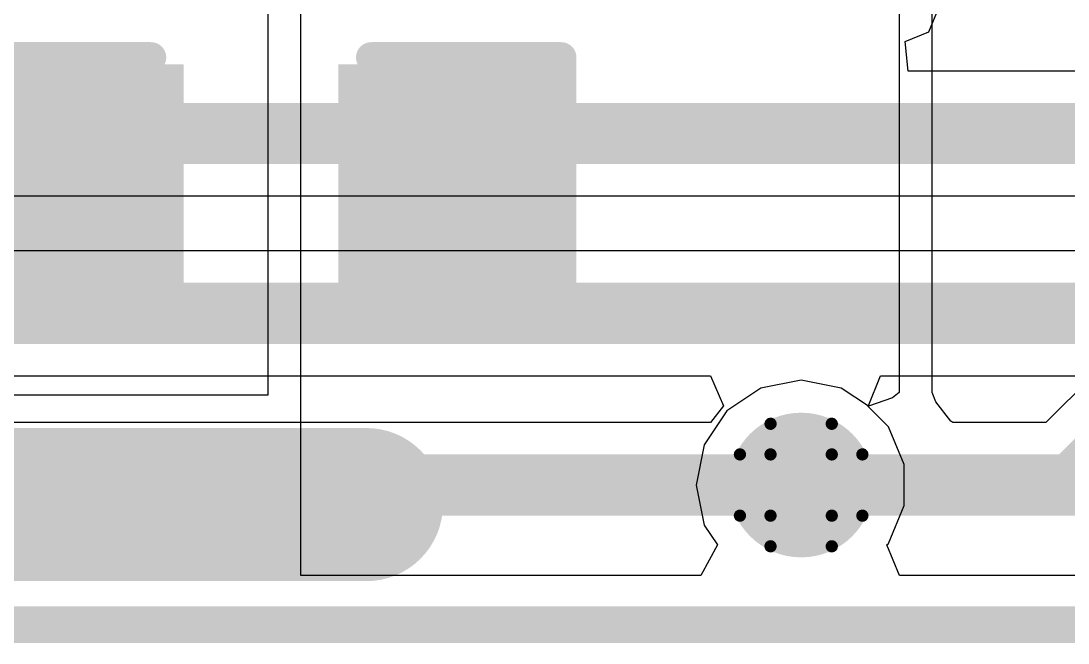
# Model space of a CAD drawing. Header units: inches. Extents: x -25 to 271, y -41 to 15.
# Drawn here: x 39.258 to 43.601, y -38.065 to -35.485 of the extents above; entities that cross this region are included whole.
import ezdxf

# ---------------------------------------------------------------- set-up
doc = ezdxf.new("R2010")
doc.units = ezdxf.units.IN
for name, color, linetype in [('Board_outline', 216, 'Continuous'), ('Bottom Layer', 5, 'Continuous'), ('Drill Drawing', 1, 'Continuous'), ('Top Layer', 1, 'Continuous'), ('Top Overlay', 2, 'Continuous'), ('Top Paste', 8, 'Continuous'), ('Top Solder', 216, 'Continuous'), ('Via Holes', 16, 'Continuous')]:
    doc.layers.add(name, color=color, linetype=linetype)

# ---------------------------------------------------------------- blocks, each defined once
blk = doc.blocks.new('CAP_0603_35')
at = {"layer": 'Top Layer'}
for points in [[(-0.381, 0.4445), (-0.381, -0.4445), (-1.143, -0.4445), (-1.143, 0.4445)], [(1.143, 0.4445), (1.143, -0.4445), (0.381, -0.4445), (0.381, 0.4445)]]:
    blk.add_hatch(color=1, dxfattribs=at).paths.add_polyline_path(points)
at = {"layer": 'Top Paste'}
for points in [[(-0.381, 0.4445), (-0.381, -0.4445), (-1.143, -0.4445), (-1.143, 0.4445)], [(1.143, 0.4445), (1.143, -0.4445), (0.381, -0.4445), (0.381, 0.4445)]]:
    blk.add_hatch(color=8, dxfattribs=at).paths.add_polyline_path(points)
at = {"layer": 'Top Solder'}
for points in [[(-0.321, 0.5045), (-0.321, -0.5045), (-1.203, -0.5045), (-1.203, 0.5045)], [(1.203, 0.5045), (1.203, -0.5045), (0.321, -0.5045), (0.321, 0.5045)]]:
    blk.add_hatch(color=216, dxfattribs=at).paths.add_polyline_path(points)
at = {"layer": 'Top Overlay'}
for points in [[(-1.2446, 0.5334, 0.127, 0.127, 0), (-0.4572, 0.5334, 0.127, 0.127, 0)], [(-1.2446, -0.5334, 0.127, 0.127, 0), (-1.2446, 0.5334, 0.127, 0.127, 0)], [(0.4572, 0.5334, 0.127, 0.127, 0), (1.2446, 0.5334, 0.127, 0.127, 0)], [(1.2446, -0.5334, 0.127, 0.127, 0), (1.2446, 0.5334, 0.127, 0.127, 0)], [(-1.2446, -0.5334, 0.127, 0.127, 0), (-0.4572, -0.5334, 0.127, 0.127, 0)], [(0.4572, -0.5334, 0.127, 0.127, 0), (1.2446, -0.5334, 0.127, 0.127, 0)]]:
    blk.add_lwpolyline(points, format="xyseb", dxfattribs=at)
for points in [[(-1.2764, 0.5334, 0.0635, 0.0635, 1), (-1.2128, 0.5334, 0.0635, 0.0635, 1)], [(-1.2764, 0.5334, 0.0635, 0.0635, 1), (-1.2128, 0.5334, 0.0635, 0.0635, 1)], [(-0.4889, 0.5334, 0.0635, 0.0635, 1), (-0.4254, 0.5334, 0.0635, 0.0635, 1)], [(0.4254, 0.5334, 0.0635, 0.0635, 1), (0.4889, 0.5334, 0.0635, 0.0635, 1)], [(1.2128, 0.5334, 0.0635, 0.0635, 1), (1.2764, 0.5334, 0.0635, 0.0635, 1)], [(1.2128, 0.5334, 0.0635, 0.0635, 1), (1.2764, 0.5334, 0.0635, 0.0635, 1)], [(-1.2764, -0.5334, 0.0635, 0.0635, 1), (-1.2128, -0.5334, 0.0635, 0.0635, 1)], [(-1.2764, -0.5334, 0.0635, 0.0635, 1), (-1.2128, -0.5334, 0.0635, 0.0635, 1)], [(-0.4889, -0.5334, 0.0635, 0.0635, 1), (-0.4254, -0.5334, 0.0635, 0.0635, 1)], [(0.4254, -0.5334, 0.0635, 0.0635, 1), (0.4889, -0.5334, 0.0635, 0.0635, 1)], [(1.2128, -0.5334, 0.0635, 0.0635, 1), (1.2764, -0.5334, 0.0635, 0.0635, 1)], [(1.2128, -0.5334, 0.0635, 0.0635, 1), (1.2764, -0.5334, 0.0635, 0.0635, 1)]]:
    blk.add_lwpolyline(points, format="xyseb", close=True, dxfattribs=at)

msp = doc.modelspace()

# ---------------------------------------------------------------- hatches: boundary and pattern name
at = {"layer": 'Bottom Layer'}
h = msp.add_hatch(color=5, dxfattribs=at)
edge = h.paths.add_edge_path()
edge.add_arc((42.4942, -37.4094), 0.3, 0, 360)
at = {"layer": 'Top Layer'}
h = msp.add_hatch(color=1, dxfattribs=at)
edge = h.paths.add_edge_path()
edge.add_arc((42.4942, -37.4094), 0.3, 0, 360)
at = {"layer": 'Via Holes'}
h = msp.add_hatch(color=7, dxfattribs=at)
edge = h.paths.add_edge_path()
edge.add_arc((42.4942, -37.4094), 0.15, 0, 360)

# ---------------------------------------------------------------- linework, layer by layer
at = {"layer": 'Board_outline'}
msp.add_lwpolyline([(-16.5189, -37.9885, 0.1524, 0.1524, 0), (73.4812, -37.9885, 0.1524, 0.1524, 0)], format="xyseb", dxfattribs=at)
at = {"layer": 'Bottom Layer'}
for p, q in [((43.0232, -35.5302), (43.0635, -35.433)), ((42.926, -35.5705), (43.0232, -35.5302)), ((42.9378, -35.6926), (42.926, -35.5705)), ((45.6051, -35.6926), (42.9378, -35.6926)), ((18.7173, -36.2105), (45.7124, -36.2105)), ((47.3962, -36.4385), (18.6444, -36.4385)), ((21.5984, -36.9565), (42.1181, -36.9565)), ((42.1181, -36.9565), (42.1726, -37.0805)), ((42.7722, -37.0835), (42.8232, -36.9565)), ((42.8232, -36.9565), (47.5035, -36.9565)), ((42.1726, -37.0805), (42.1176, -37.1504)), ((42.8562, -37.1675), (42.7722, -37.0835)), ((42.1176, -37.1504), (21.599, -37.1504)), ((42.9212, -37.3245), (42.8562, -37.1675)), ((42.9212, -37.4943), (42.9212, -37.3245)), ((42.8562, -37.6513), (42.9212, -37.4943)), ((42.8499, -37.6576), (42.8562, -37.6513)), ((42.9025, -37.7846), (42.8499, -37.6576)), ((73.4812, -37.7846), (42.9025, -37.7846))]:
    msp.add_line(p, q, dxfattribs=at)
for points in [[(18.3725, -35.9515, 0.254, 0.254, 0), (45.7124, -35.9515, 0.254, 0.254, 0)], [(12.1223, -36.6975, 0.254, 0.254, 0), (47.5035, -36.6975, 0.254, 0.254, 0)], [(21.2223, -37.4094, 0.254, 0.254, 0), (42.4942, -37.4094, 0.254, 0.254, 0)]]:
    msp.add_lwpolyline(points, format="xyseb", dxfattribs=at)
msp.add_lwpolyline([(42.4307, -37.4094, 0.127, 0.127, 1), (42.5577, -37.4094, 0.127, 0.127, 1)], format="xyseb", close=True, dxfattribs=at)
at = {"layer": 'Drill Drawing'}
for points in [[(42.3672, -37.2824, 0.0508, 0.0508, 0), (42.3672, -37.1554, 0.0508, 0.0508, 0)], [(42.3672, -37.1554, 0.0508, 0.0508, 0), (42.6212, -37.1554, 0.0508, 0.0508, 0)], [(42.6212, -37.2824, 0.0508, 0.0508, 0), (42.6212, -37.1554, 0.0508, 0.0508, 0)], [(42.2402, -37.5364, 0.0508, 0.0508, 0), (42.2402, -37.2824, 0.0508, 0.0508, 0)], [(42.2402, -37.2824, 0.0508, 0.0508, 0), (42.3672, -37.2824, 0.0508, 0.0508, 0)], [(42.6212, -37.2824, 0.0508, 0.0508, 0), (42.7482, -37.2824, 0.0508, 0.0508, 0)], [(42.7482, -37.5364, 0.0508, 0.0508, 0), (42.7482, -37.2824, 0.0508, 0.0508, 0)], [(42.2402, -37.5364, 0.0508, 0.0508, 0), (42.3672, -37.5364, 0.0508, 0.0508, 0)], [(42.3672, -37.6634, 0.0508, 0.0508, 0), (42.3672, -37.5364, 0.0508, 0.0508, 0)], [(42.6212, -37.5364, 0.0508, 0.0508, 0), (42.7482, -37.5364, 0.0508, 0.0508, 0)], [(42.6212, -37.6634, 0.0508, 0.0508, 0), (42.6212, -37.5364, 0.0508, 0.0508, 0)], [(42.3672, -37.6634, 0.0508, 0.0508, 0), (42.6212, -37.6634, 0.0508, 0.0508, 0)]]:
    msp.add_lwpolyline(points, format="xyseb", dxfattribs=at)
for points in [[(42.3545, -37.1554, 0.0254, 0.0254, 1), (42.3799, -37.1554, 0.0254, 0.0254, 1)], [(42.3545, -37.1554, 0.0254, 0.0254, 1), (42.3799, -37.1554, 0.0254, 0.0254, 1)], [(42.6085, -37.1554, 0.0254, 0.0254, 1), (42.6339, -37.1554, 0.0254, 0.0254, 1)], [(42.6085, -37.1554, 0.0254, 0.0254, 1), (42.6339, -37.1554, 0.0254, 0.0254, 1)], [(42.2275, -37.2824, 0.0254, 0.0254, 1), (42.2529, -37.2824, 0.0254, 0.0254, 1)], [(42.2275, -37.2824, 0.0254, 0.0254, 1), (42.2529, -37.2824, 0.0254, 0.0254, 1)], [(42.3545, -37.2824, 0.0254, 0.0254, 1), (42.3799, -37.2824, 0.0254, 0.0254, 1)], [(42.3545, -37.2824, 0.0254, 0.0254, 1), (42.3799, -37.2824, 0.0254, 0.0254, 1)], [(42.6085, -37.2824, 0.0254, 0.0254, 1), (42.6339, -37.2824, 0.0254, 0.0254, 1)], [(42.6085, -37.2824, 0.0254, 0.0254, 1), (42.6339, -37.2824, 0.0254, 0.0254, 1)], [(42.7355, -37.2824, 0.0254, 0.0254, 1), (42.7609, -37.2824, 0.0254, 0.0254, 1)], [(42.7355, -37.2824, 0.0254, 0.0254, 1), (42.7609, -37.2824, 0.0254, 0.0254, 1)], [(42.2275, -37.5364, 0.0254, 0.0254, 1), (42.2529, -37.5364, 0.0254, 0.0254, 1)], [(42.2275, -37.5364, 0.0254, 0.0254, 1), (42.2529, -37.5364, 0.0254, 0.0254, 1)], [(42.3545, -37.5364, 0.0254, 0.0254, 1), (42.3799, -37.5364, 0.0254, 0.0254, 1)], [(42.3545, -37.5364, 0.0254, 0.0254, 1), (42.3799, -37.5364, 0.0254, 0.0254, 1)], [(42.6085, -37.5364, 0.0254, 0.0254, 1), (42.6339, -37.5364, 0.0254, 0.0254, 1)], [(42.6085, -37.5364, 0.0254, 0.0254, 1), (42.6339, -37.5364, 0.0254, 0.0254, 1)], [(42.7355, -37.5364, 0.0254, 0.0254, 1), (42.7609, -37.5364, 0.0254, 0.0254, 1)], [(42.7355, -37.5364, 0.0254, 0.0254, 1), (42.7609, -37.5364, 0.0254, 0.0254, 1)], [(42.3545, -37.6634, 0.0254, 0.0254, 1), (42.3799, -37.6634, 0.0254, 0.0254, 1)], [(42.3545, -37.6634, 0.0254, 0.0254, 1), (42.3799, -37.6634, 0.0254, 0.0254, 1)], [(42.6085, -37.6634, 0.0254, 0.0254, 1), (42.6339, -37.6634, 0.0254, 0.0254, 1)], [(42.6085, -37.6634, 0.0254, 0.0254, 1), (42.6339, -37.6634, 0.0254, 0.0254, 1)]]:
    msp.add_lwpolyline(points, format="xyseb", close=True, dxfattribs=at)
at = {"layer": 'Top Layer'}
for p, q in [((42.9006, -33.6169), (42.9006, -37.0263)), ((40.419, -37.7846), (40.419, -33.6245)), ((40.2816, -33.6815), (40.2816, -37.0372)), ((43.0381, -37.0263), (43.0381, -34.4941)), ((43.8404, -36.8194), (43.5093, -37.1504)), ((42.3276, -37.0072), (42.1864, -37.1016)), ((42.4942, -36.974), (42.3276, -37.0072)), ((42.6608, -37.0072), (42.4942, -36.974)), ((42.7736, -37.0825), (42.6608, -37.0072)), ((40.2816, -37.0372), (31.2519, -37.0372)), ((42.8725, -37.0477), (42.7736, -37.0825)), ((42.9006, -37.0263), (42.8725, -37.0477)), ((43.0527, -37.0648), (43.0381, -37.0263)), ((43.1149, -37.1447), (43.0527, -37.0648)), ((42.1864, -37.1016), (42.092, -37.2428)), ((43.1241, -37.1504), (43.1149, -37.1447)), ((43.5093, -37.1504), (43.1241, -37.1504)), ((42.092, -37.2428), (42.0588, -37.4094)), ((42.0588, -37.4094), (42.092, -37.576)), ((42.092, -37.576), (42.1465, -37.6576)), ((42.1465, -37.6576), (42.0786, -37.7846)), ((42.0786, -37.7846), (40.419, -37.7846))]:
    msp.add_line(p, q, dxfattribs=at)
for points in [[(43.6166, -37.4094, 0.254, 0.254, 0), (44.0309, -36.9951, 0.254, 0.254, 0)], [(31.0642, -37.4904, 0.635, 0.635, 0), (40.6908, -37.4904, 0.635, 0.635, 0)], [(42.4942, -37.4094, 0.254, 0.254, 0), (43.6166, -37.4094, 0.254, 0.254, 0)]]:
    msp.add_lwpolyline(points, format="xyseb", dxfattribs=at)
for points in [[(40.532, -37.4904, 0.3175, 0.3175, 1), (40.8495, -37.4904, 0.3175, 0.3175, 1)], [(42.4307, -37.4094, 0.127, 0.127, 1), (42.5577, -37.4094, 0.127, 0.127, 1)], [(43.5531, -37.4094, 0.127, 0.127, 1), (43.6801, -37.4094, 0.127, 0.127, 1)], [(43.5531, -37.4094, 0.127, 0.127, 1), (43.6801, -37.4094, 0.127, 0.127, 1)]]:
    msp.add_lwpolyline(points, format="xyseb", close=True, dxfattribs=at)

# ---------------------------------------------------------------- block references
msp.add_blockref('CAP_0603_35', (40.2539, -36.1696))

doc.saveas('drawing.dxf')
